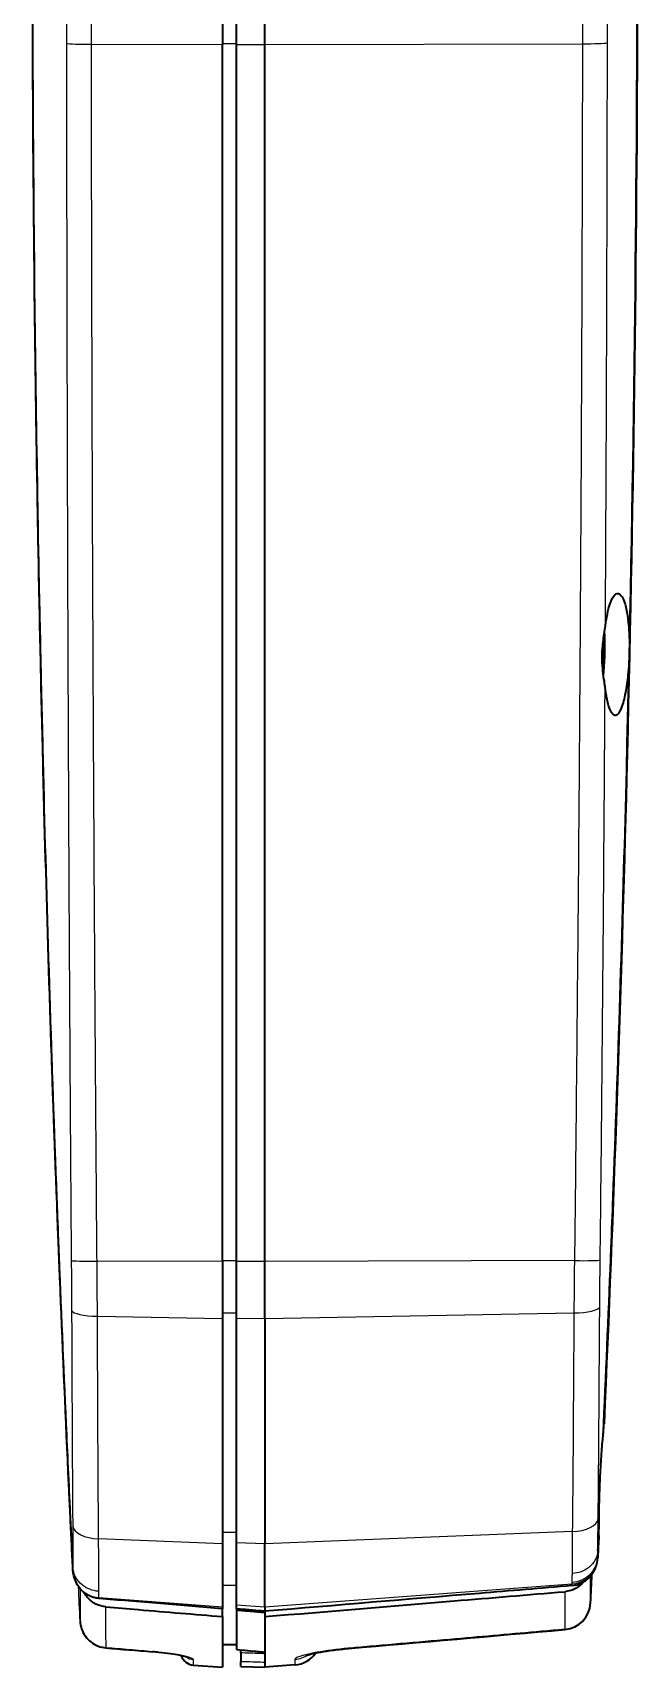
# Model space of a CAD drawing. Header units: millimetres. Extents: x 0 to 1594, y 0 to 281.
# Drawn here: x 588.5 to 610, y 130.3 to 188.4 of the extents above; entities that cross this region are included whole.
import ezdxf

# ---------------------------------------------------------------- set-up
doc = ezdxf.new("R2010")
doc.units = ezdxf.units.MM
doc.layers.add('Visible (ISO)', color=7, linetype='Continuous', lineweight=35)
doc.layers.add('Visible Narrow (ISO)', color=7, linetype='Continuous', lineweight=25)

msp = doc.modelspace()

# ---------------------------------------------------------------- linework, layer by layer
at = {"layer": 'Visible (ISO)'}
for p, q in [((595.2407, 189.7766), (595.2407, 187.9496)), ((595.7407, 187.9522), (595.7407, 189.7648)), ((596.7407, 187.9496), (596.7407, 189.7766)), ((595.2407, 144.7009), (595.2407, 187.9496)), ((595.7407, 144.7035), (595.7407, 187.9522)), ((596.7407, 144.7009), (596.7407, 187.9496)), ((595.2407, 144.7009), (595.2407, 142.6668)), ((595.7407, 142.6855), (595.7407, 144.7035)), ((596.7407, 142.6668), (596.7407, 144.7009)), ((595.2407, 142.6668), (595.2407, 134.665)), ((595.7407, 134.7046), (595.7407, 142.6855)), ((596.7407, 142.6668), (596.7407, 134.665)), ((595.2407, 134.665), (595.2407, 132.4207)), ((595.7407, 132.4957), (595.7407, 134.7046)), ((596.7407, 132.4207), (596.7407, 134.665)), ((595.7407, 132.3501), (595.7407, 132.4957)), ((595.2407, 132.4207), (595.2407, 132.3548)), ((595.2407, 132.0772), (595.2407, 132.3548)), ((595.2407, 132.0772), (595.2407, 130.2746)), ((595.7407, 132.3501), (595.7407, 132.3126)), ((595.7407, 132.3126), (595.7407, 130.9072)), ((596.7407, 132.4207), (596.7407, 132.2668)), ((596.7407, 132.2668), (596.7407, 132.0763)), ((596.7407, 132.0763), (596.7407, 130.4597)), ((595.7407, 131.0789), (595.2407, 131.0746)), ((595.7407, 130.9072), (595.7407, 130.9048)), ((595.8907, 130.7854), (595.8907, 130.8914)), ((595.8907, 130.7854), (595.8907, 130.4868)), ((594.2015, 130.3564), (595.2407, 130.2746)), ((595.8907, 130.3043), (595.8907, 130.4868)), ((595.8907, 130.3043), (596.7407, 130.2746)), ((596.7407, 130.4597), (596.7407, 130.2746)), ((597.8192, 130.3594), (596.7407, 130.2746))]:
    msp.add_line(p, q, dxfattribs=at)
for centre, radius, start, end in [((607.3301, 132.6119), 1, 275.010856, 357.252613), ((597.7407, 131.3564), 1, 274.5, 325.140337), ((594.2407, 130.8548), 0.5, 199.600586, 265.5)]:
    msp.add_arc(centre, radius, start, end, dxfattribs=at)
for centre, major_axis, ratio, start_param, end_param in [((-613.4386, 191.3536), (-0.0007, 1224.8531), 0.9986318, 4.6643726, 4.6652057), ((-301.0321, 10523.3287), (-62.572, -10431.2825), 0.9986283, 0.0925831, 0.0933246), ((2396.9038, 21689.6135), (61.1978, -21634.1576), 0.9993906, 6.1967366, 6.1968135), ((1094.7868, 5755.2875), (10.0704, -5646.6124), 0.9969167, 6.1926269, 6.1928052)]:
    msp.add_ellipse(centre, major_axis=major_axis, ratio=ratio, start_param=start_param, end_param=end_param, dxfattribs=at)
for points, knots in [([(589.922, 133.7408), (589.6956, 138.3673), (589.496, 142.995), (589.149, 152.2919), (589.002, 156.961), (588.8822, 161.631), (588.7622, 166.3091), (588.6696, 170.9877), (588.5396, 180.3137), (588.5018, 184.9611), (588.4909, 189.6406), (588.4908, 189.6727), (588.4907, 189.7047)], [-5.6545448, -5.6545448, -5.6545448, -5.6545448, -4.2639783, -4.2639783, -2.8615572, -2.8615572, -2.8615572, -1.4567218, -1.4567218, -0.0614944, -0.0614944, -0.0518864, -0.0518864, -0.0518864, -0.0518864]), ([(589.9207, 133.8291), (589.8629, 135.0103), (589.8071, 136.1865), (589.7289, 137.8886), (589.7052, 138.4098), (589.5882, 141.0299), (589.5007, 143.113), (589.3953, 145.785), (589.3723, 146.3806), (589.169, 151.739), (589.0166, 156.5057), (588.6383, 171.0567), (588.5115, 180.534), (588.4908, 189.72)], [-5.3671448, -5.3671448, -5.3671448, -5.3671448, -5.041829, -5.041829, -4.8983352, -4.8983352, -4.320595, -4.320595, -4.1536633, -4.1536633, -2.8114963, -2.8114963, -0.0572676, -0.0572676, -0.0572676, -0.0572676]), ([(608.7851, 138.6103), (608.7899, 138.7172), (608.7947, 138.8242), (608.8933, 141.0299), (608.9808, 143.113), (609.0862, 145.785), (609.1092, 146.3806), (609.3125, 151.739), (609.4649, 156.5057), (609.8432, 171.0567), (609.97, 180.534), (609.9907, 189.72)], [0.5969198, 0.5969198, 0.5969198, 0.5969198, 0.6291619, 0.6291619, 1.2619379, 1.2619379, 1.4447716, 1.4447716, 2.9147939, 2.9147939, 5.9313916, 5.9313916, 5.9313916, 5.9313916]), ([(609.9907, 189.6675), (609.97, 180.4065), (609.8422, 171.1462), (609.4134, 154.2333), (609.1462, 146.5807), (608.8061, 138.9312)], [-5.683478, -5.683478, -5.683478, -5.683478, -2.9032583, -2.9032583, -0.6045057, -0.6045057, -0.6045057, -0.6045057]), ([(608.8843, 167.4848), (608.9093, 167.6418), (608.9385, 167.7839), (608.998, 168.0097), (609.0271, 168.0987), (609.112, 168.3052), (609.1706, 168.3907), (609.2914, 168.4626), (609.3527, 168.4456), (609.4627, 168.3122), (609.5114, 168.2055), (609.5915, 167.9289), (609.6237, 167.7682), (609.6707, 167.4226), (609.6869, 167.2456), (609.7036, 166.9357), (609.7075, 166.8102), (609.7097, 166.6221), (609.7098, 166.5615), (609.7091, 166.4691), (609.7087, 166.4377), (609.7077, 166.3808), (609.7072, 166.3554), (609.7059, 166.3013), (609.7051, 166.2726), (609.7026, 166.1957), (609.7007, 166.1475), (609.6912, 165.945), (609.6806, 165.7926), (609.6454, 165.4127), (609.6166, 165.1949), (609.5423, 164.7758), (609.4956, 164.5857), (609.3903, 164.2835), (609.3322, 164.1796), (609.2163, 164.0883), (609.1595, 164.0973), (609.0558, 164.2174), (609.009, 164.3191), (608.9295, 164.589), (608.8962, 164.7483), (608.8598, 164.994), (608.8514, 165.0576), (608.8438, 165.1235)], [-1.3812946, -1.3812946, -1.3812946, -1.3812946, -1.3240629, -1.3240629, -1.2769022, -1.2769022, -1.193687, -1.193687, -1.1082235, -1.1082235, -1.0303355, -1.0303355, -0.9603267, -0.9603267, -0.8995946, -0.8995946, -0.8604932, -0.8604932, -0.8421112, -0.8421112, -0.8326289, -0.8326289, -0.8250079, -0.8250079, -0.816388, -0.816388, -0.8019133, -0.8019133, -0.7553496, -0.7553496, -0.682309, -0.682309, -0.5983685, -0.5983685, -0.5093235, -0.5093235, -0.4237262, -0.4237262, -0.3451852, -0.3451852, -0.2742071, -0.2742071, -0.250727, -0.250727, -0.250727, -0.250727]), ([(608.8438, 165.1235), (608.8394, 165.1609), (608.8346, 165.199), (608.8001, 165.456), (608.7589, 165.706), (608.7425, 166.0283), (608.741, 166.0752), (608.7401, 166.1366), (608.7399, 166.1509), (608.7399, 166.1737), (608.7399, 166.1822), (608.7399, 166.1984), (608.74, 166.206), (608.7401, 166.2231), (608.7402, 166.2327), (608.7407, 166.2613), (608.7412, 166.2803), (608.7432, 166.3446), (608.7454, 166.3897), (608.7542, 166.5244), (608.763, 166.6132), (608.7983, 166.907), (608.8329, 167.1048), (608.8564, 167.2894)], [0, 0, 0, 0, 0.01331736, 0.01331736, 0.08834264, 0.08834264, 0.10106838, 0.10106838, 0.10491875, 0.10491875, 0.10722026, 0.10722026, 0.10926892, 0.10926892, 0.11184574, 0.11184574, 0.11697345, 0.11697345, 0.12916458, 0.12916458, 0.15344012, 0.15344012, 0.21054451, 0.21054451, 0.21054451, 0.21054451]), ([(608.7628, 165.7501), (608.7703, 165.8379), (608.7766, 165.9275), (608.785, 166.078), (608.7878, 166.1382), (608.7912, 166.2321), (608.7923, 166.2656), (608.7938, 166.3274), (608.7944, 166.3556), (608.7954, 166.417), (608.7958, 166.4501), (608.7963, 166.5406), (608.796, 166.5976), (608.7944, 166.7149), (608.7929, 166.7749), (608.7908, 166.834)], [-0.68286581, -0.68286581, -0.68286581, -0.68286581, -0.65539368, -0.65539368, -0.63725736, -0.63725736, -0.62719039, -0.62719039, -0.61872702, -0.61872702, -0.60874191, -0.60874191, -0.59143922, -0.59143922, -0.57287212, -0.57287212, -0.57287212, -0.57287212]), ([(608.787, 165.5447), (608.793, 165.6022), (608.7984, 165.6607), (608.8127, 165.8308), (608.8203, 165.9438), (608.8287, 166.1123), (608.831, 166.1667), (608.8339, 166.2503), (608.8348, 166.2794), (608.8361, 166.3324), (608.8366, 166.3563), (608.8376, 166.4079), (608.838, 166.4355), (608.8388, 166.5096), (608.8389, 166.556), (608.8382, 166.7613), (608.8337, 166.917), (608.8252, 167.0673), (608.8252, 167.0679), (608.8251, 167.0686)], [-0.63330237, -0.63330237, -0.63330237, -0.63330237, -0.61483211, -0.61483211, -0.58033207, -0.58033207, -0.56396777, -0.56396777, -0.55522904, -0.55522904, -0.5480474, -0.5480474, -0.53974593, -0.53974593, -0.52572204, -0.52572204, -0.47742975, -0.47742975, -0.47721156, -0.47721156, -0.47721156, -0.47721156]), ([(608.7851, 138.6103), (608.7891, 138.6752), (608.7929, 138.735), (608.7998, 138.8421), (608.8031, 138.8896), (608.8061, 138.9312)], [-0.059910869, -0.059910869, -0.059910869, -0.059910869, -0.030162697, -0.030162697, -0.001052901, -0.001052901, -0.001052901, -0.001052901]), ([(608.6289, 135.2381), (608.629, 135.3686), (608.6303, 135.5249), (608.6348, 135.8432), (608.6377, 135.9967), (608.6437, 136.2427), (608.6461, 136.3286), (608.65, 136.4597), (608.6514, 136.5037), (608.6536, 136.5681), (608.6543, 136.5883), (608.6555, 136.6236), (608.656, 136.6387), (608.6571, 136.67), (608.6577, 136.6861), (608.6592, 136.7271), (608.6602, 136.7521), (608.6637, 136.8448), (608.6665, 136.9128), (608.6812, 137.2507), (608.6956, 137.518), (608.7289, 138.0172), (608.7474, 138.2452), (608.773, 138.501), (608.7791, 138.5573), (608.7851, 138.6103)], [-0.39044995, -0.39044995, -0.39044995, -0.39044995, -0.32487133, -0.32487133, -0.2723563, -0.2723563, -0.24518339, -0.24518339, -0.23161697, -0.23161697, -0.22546157, -0.22546157, -0.22085853, -0.22085853, -0.21597627, -0.21597627, -0.20844288, -0.20844288, -0.18801187, -0.18801187, -0.1069739, -0.1069739, -0.02674496, -0.02674496, -0.00245352, -0.00245352, -0.00245352, -0.00245352]), ([(608.6227, 134.9564), (608.6235, 135.0262), (608.6255, 135.1198), (608.6288, 135.2358), (608.6288, 135.237), (608.6289, 135.2381)], [-0.061989042, -0.061989042, -0.061989042, -0.061989042, -0.004028237, -0.004028237, -0.003446903, -0.003446903, -0.003446903, -0.003446903]), ([(608.5896, 134.4225), (608.5896, 134.4205), (608.5895, 134.4186), (608.5893, 134.416), (608.5893, 134.4154), (608.5892, 134.4147)], [0, 0, 0, 0, 0.0005838622, 0.0005838622, 0.00080892757, 0.00080892757, 0.00080892757, 0.00080892757]), ([(589.9337, 133.6228), (589.9307, 133.6424), (589.9283, 133.662), (589.9244, 133.7014), (589.9229, 133.7211), (589.922, 133.7408)], [-5.666399424, -5.666399424, -5.666399424, -5.666399424, -5.660472097, -5.660472097, -5.65454477, -5.65454477, -5.65454477, -5.65454477]), ([(608.4989, 133.7987), (608.5011, 133.8039), (608.5032, 133.8091), (608.5527, 133.9315), (608.5794, 134.0562), (608.5855, 134.1826)], [0.037105584, 0.037105584, 0.037105584, 0.037105584, 0.038795417, 0.038795417, 0.0767238, 0.0767238, 0.0767238, 0.0767238]), ([(590.2549, 132.9895), (590.1716, 133.0695), (590.1004, 133.1652), (589.9903, 133.3801), (589.9523, 133.4986), (589.9337, 133.6228)], [-0.075182274, -0.075182274, -0.075182274, -0.075182274, -0.037805229, -0.037805229, 0, 0, 0, 0]), ([(607.6648, 133.1766), (606.5682, 133.0852), (605.4713, 132.9937), (601.8295, 132.6903), (599.2849, 132.4785), (596.7407, 132.2668)], [0.4033537, 0.4033537, 0.4033537, 0.4033537, 0.7332702, 0.7332702, 1.4979758, 1.4979758, 1.4979758, 1.4979758]), ([(608.0769, 133.3091), (608.0033, 133.2226), (607.916, 133.1487), (607.7558, 133.055), (607.6901, 133.0256), (607.5538, 132.9823), (607.4838, 132.9684), (607.4128, 132.9625)], [0.049786518, 0.049786518, 0.049786518, 0.049786518, 0.084016543, 0.084016543, 0.10558439, 0.10558439, 0.127003628, 0.127003628, 0.127003628, 0.127003628]), ([(607.6648, 133.1766), (607.7884, 133.1869), (607.9085, 133.2213), (608.1335, 133.3353), (608.2352, 133.415), (608.335, 133.5286), (608.3495, 133.5463), (608.3635, 133.5645)], [0, 0, 0, 0, 0.037211362, 0.037211362, 0.075645186, 0.075645186, 0.082516463, 0.082516463, 0.082516463, 0.082516463]), ([(590.8429, 132.7221), (590.812, 132.7247), (590.7812, 132.7288), (590.7213, 132.7399), (590.6922, 132.7468), (590.6049, 132.7717), (590.548, 132.794), (590.4932, 132.8216), (590.4369, 132.8501), (590.3832, 132.884), (590.3143, 132.9375), (590.2961, 132.9526), (590.2784, 132.9684)], [-0.125192308, -0.125192308, -0.125192308, -0.125192308, -0.114828096, -0.114828096, -0.104864016, -0.104864016, -0.084688928, -0.084688928, -0.084688928, -0.063959354, -0.063959354, -0.056285228, -0.056285228, -0.056285228, -0.056285228]), ([(591.095, 132.4209), (590.9718, 132.4311), (590.8521, 132.4653), (590.6274, 132.5791), (590.5256, 132.6589), (590.4156, 132.7842), (590.3918, 132.8145), (590.3698, 132.846)], [0, 0, 0, 0, 0.037084165, 0.037084165, 0.075554789, 0.075554789, 0.087088956, 0.087088956, 0.087088956, 0.087088956]), ([(590.8515, 132.7214), (590.85, 132.7215), (590.8486, 132.7216), (590.8458, 132.7218), (590.8443, 132.722), (590.8429, 132.7221)], [-0.1261480773, -0.1261480773, -0.1261480773, -0.1261480773, -0.12567019281, -0.12567019281, -0.12519230833, -0.12519230833, -0.12519230833, -0.12519230833]), ([(595.2407, 132.3548), (595.2352, 132.3553), (595.2296, 132.3557), (594.8645, 132.3862), (594.5058, 132.4162), (593.7808, 132.4767), (593.4146, 132.5073), (593.0485, 132.5378), (592.6656, 132.5698), (592.2828, 132.6018), (591.5502, 132.663), (591.2008, 132.6922), (590.8515, 132.7214)], [0.00532719, 0.00532719, 0.00532719, 0.00532719, 0.00699889, 0.00699889, 0.11526825, 0.11526825, 0.22603826, 0.22603826, 0.22603826, 0.34189849, 0.34189849, 0.44757829, 0.44757829, 0.44757829, 0.44757829]), ([(596.7407, 132.0763), (598.9858, 132.2625), (601.2311, 132.4489), (604.7883, 132.7444), (606.1006, 132.8534), (607.4128, 132.9625)], [0.011013, 0.011013, 0.011013, 0.011013, 0.6868411, 0.6868411, 1.0818451, 1.0818451, 1.0818451, 1.0818451]), ([(590.1779, 131.9193), (590.1826, 131.8235), (590.201, 131.7283), (590.2638, 131.547), (590.3082, 131.4608), (590.4198, 131.3043), (590.4869, 131.2339), (590.6387, 131.115), (590.7234, 131.0664), (590.9035, 130.9955), (590.999, 130.9731), (591.0958, 130.965)], [0, 0, 0, 0, 0.014524721, 0.014524721, 0.029049442, 0.029049442, 0.043574164, 0.043574164, 0.058098885, 0.058098885, 0.072623606, 0.072623606, 0.072623606, 0.072623606]), ([(591.095, 132.4209), (591.4796, 132.389), (591.8642, 132.3571), (593.2461, 132.2425), (594.2434, 132.1598), (595.2407, 132.0772)], [0.18891145, 0.18891145, 0.18891145, 0.18891145, 0.30468792, 0.30468792, 0.60490983, 0.60490983, 0.60490983, 0.60490983]), ([(596.7407, 132.2668), (596.5733, 132.2808), (596.407, 132.2946), (596.0739, 132.3224), (595.9079, 132.3362), (595.7407, 132.3501)], [0.00100527, 0.00100527, 0.00100527, 0.00100527, 0.05140962, 0.05140962, 0.10172985, 0.10172985, 0.10172985, 0.10172985]), ([(595.7407, 132.3126), (595.907, 132.2989), (596.0735, 132.2851), (596.4074, 132.2574), (596.5742, 132.2436), (596.7407, 132.2298)], [0.00100173, 0.00100173, 0.00100173, 0.00100173, 0.05104509, 0.05104509, 0.10117123, 0.10117123, 0.10117123, 0.10117123]), ([(593.9834, 130.6311), (593.9834, 130.6311), (593.9788, 130.633), (593.9561, 130.6408), (593.9299, 130.6488), (593.8471, 130.6704), (593.7819, 130.6852), (593.6135, 130.7183), (593.505, 130.7368), (593.2599, 130.7726), (593.122, 130.7899), (592.9042, 130.8126), (592.8279, 130.8198), (592.7513, 130.8262)], [0.04446569, 0.04446569, 0.04446569, 0.04446569, 0.05760061, 0.05760061, 0.08250126, 0.08250126, 0.11866578, 0.11866578, 0.16210207, 0.16210207, 0.20800444, 0.20800444, 0.23209208, 0.23209208, 0.23209208, 0.23209208]), ([(598.2197, 130.6998), (598.2197, 130.6998), (598.2203, 130.7), (598.2264, 130.7023), (598.243, 130.708), (598.3031, 130.7256), (598.3561, 130.7396), (598.5067, 130.7744), (598.6136, 130.7961), (598.8721, 130.8417), (599.0281, 130.8656), (599.3628, 130.9088), (599.5418, 130.9282), (599.7227, 130.944)], [0.06983427, 0.06983427, 0.06983427, 0.06983427, 0.07504962, 0.07504962, 0.10053568, 0.10053568, 0.13870647, 0.13870647, 0.18961679, 0.18961679, 0.24750572, 0.24750572, 0.30617077, 0.30617077, 0.30617077, 0.30617077])]:
    msp.add_open_spline(points, degree=3, knots=knots, dxfattribs=at)
for points in [[(608.8564, 167.2894), (608.865, 167.3565), (608.8743, 167.4218), (608.8843, 167.4848)], [(608.6227, 134.9564), (608.6104, 134.6985), (608.598, 134.4405), (608.5855, 134.1826)], [(608.5896, 134.4225), (608.6028, 134.6945), (608.6159, 134.9663), (608.6289, 135.2381)], [(608.3635, 133.5645), (608.4182, 133.6364), (608.4637, 133.7152), (608.4989, 133.7987)], [(590.278, 132.968), (590.2702, 132.975), (590.2625, 132.9822), (590.2549, 132.9895)], [(590.3698, 132.846), (590.3482, 132.8766), (590.3283, 132.9085), (590.3101, 132.9413)]]:
    msp.add_open_spline(points, degree=3, dxfattribs=at)
at = {"layer": 'Visible Narrow (ISO)'}
for p, q in [((590.5804, 187.9618), (595.2407, 187.9496)), ((595.7407, 187.9764), (595.2407, 187.9763)), ((595.7407, 187.9522), (596.7407, 187.9496)), ((596.7407, 187.9496), (608.0378, 187.9792)), ((595.2407, 144.7009), (590.7789, 144.7126)), ((595.7407, 144.7277), (595.2407, 144.7275)), ((596.7407, 144.7009), (595.7407, 144.7035)), ((607.7538, 144.7298), (596.7407, 144.7009)), ((590.7921, 142.7497), (595.2407, 142.6668)), ((595.7407, 142.8572), (595.2407, 142.8562)), ((595.7407, 142.6855), (596.7407, 142.6668)), ((596.7407, 142.6668), (607.7364, 142.8717)), ((595.2407, 134.665), (590.8348, 134.8396)), ((595.7407, 135.07), (595.2407, 135.0678)), ((607.6775, 135.0984), (596.7407, 134.665)), ((596.7407, 134.665), (595.7407, 134.7046)), ((595.7407, 133.1867), (595.2407, 133.1826)), ((596.7407, 132.4207), (607.665, 133.2395)), ((590.8428, 132.7503), (595.2407, 132.4207)), ((595.7407, 132.4957), (596.7407, 132.4207)), ((594.2015, 130.5485), (594.2015, 130.3564)), ((597.8192, 130.3594), (597.8192, 130.561))]:
    msp.add_line(p, q, dxfattribs=at)
for centre, major_axis, ratio, start_param, end_param in [((590.6588, 187.995), (-1, 0.0038), 0.0336137, 0.2561672, 1.4923838), ((607.9594, 188.0124), (1, 0.0048), 0.033688, 4.7907696, 6.0269529), ((590.8573, 144.7458), (-0.9999, -0.0104), 0.0324993, 0.0993613, 1.4919159), ((607.6754, 144.763), (0.9999, -0.0143), 0.0321891, 4.7913964, 6.1853613), ((590.8706, 142.9857), (-1, -0.0049), 0.2363512, 0.0900291, 1.4910933), ((607.658, 143.1077), (1, -0.0069), 0.236198, 4.7925708, 6.1936861), ((607.599, 135.6002), (0.9999, -0.0136), 0.5026111, 4.797777, 6.2299209), ((590.9132, 135.3415), (-1, -0.0097), 0.5028591, 0.0545429, 1.4873802), ((607.5866, 134.1888), (1, -0.0036), 0.9522815, 4.7943124, 5.8647713), ((607.5868, 134.2315), (1, -0.0089), 0.9386505, 4.7993261, 6.2405945), ((590.9213, 133.6997), (-1, -0.0026), 0.9522888, 0.8390094, 1.4897827), ((607.3301, 132.6119), (1, -0.0031), 0.9883908, 4.794028, 6.2378268), ((607.3301, 132.6119), (0.9989, -0.0479), 0.002512, 6.2762966, 6.2831858), ((590.6773, 131.9435), (-0.4994, -0.0241), 0.0016862, 0.0000006, 0.0060356), ((607.3301, 132.6119), (0.0873, -0.9962), 0.0521365, 6.1309648, 6.2831853), ((591.1375, 131.4633), (-0.0418, -0.4983), 0.0347775, 0, 0.1281821), ((592.7931, 131.3245), (-0.0417, -0.4983), 0.0347778, 0, 0.1264908), ((599.6361, 131.9402), (0.0866, -0.9962), 0.0521398, 6.1423817, 6.2831853), ((594.2407, 131.0448), (0.5, 0), 0.9957225, 4.0763879, 4.6338492), ((597.7407, 131.5534), (-1, 0), 0.9955128, 1.6493361, 2.1525089)]:
    msp.add_ellipse(centre, major_axis=major_axis, ratio=ratio, start_param=start_param, end_param=end_param, dxfattribs=at)
for points, knots in [([(589.6876, 189.6013), (589.6898, 189.3386), (589.6912, 189.0668), (589.6925, 188.5291), (589.6923, 188.2593), (589.6915, 187.9902)], [-0.15821636, -0.15821636, -0.15821636, -0.15821636, -0.07910818, -0.07910818, 0, 0, 0, 0]), ([(590.5804, 187.9618), (590.5814, 188.2558), (590.5815, 188.5505), (590.5798, 189.1378), (590.5782, 189.4309), (590.5754, 189.7217)], [0, 0, 0, 0, 0.07910818, 0.07910818, 0.15821636, 0.15821636, 0.15821636, 0.15821636]), ([(608.0453, 189.6437), (608.0414, 189.3618), (608.039, 189.0776), (608.0367, 188.5221), (608.0367, 188.2503), (608.0378, 187.9792)], [0, 0, 0, 0, 0.07617526, 0.07617526, 0.14864842, 0.14864842, 0.14864842, 0.14864842]), ([(608.9268, 188.0085), (608.9257, 188.2545), (608.9256, 188.5011), (608.9275, 188.9953), (608.9296, 189.246), (608.9326, 189.4896)], [-0.14864842, -0.14864842, -0.14864842, -0.14864842, -0.07617526, -0.07617526, -0.00293191, -0.00293191, -0.00293191, -0.00293191]), ([(589.6915, 187.9902), (589.69, 187.5354), (589.6919, 187.0945), (589.6928, 186.2034), (589.6933, 185.7579), (589.6949, 184.4201), (589.6961, 183.528), (589.7004, 180.7777), (589.704, 178.9197), (589.7164, 173.494), (589.7271, 169.9265), (589.7544, 162.7548), (589.7711, 159.1506), (589.8011, 153.7444), (589.812, 151.9423), (589.8297, 149.2393), (589.8358, 148.3383), (589.8486, 146.5363), (589.8536, 145.6402), (589.8623, 144.7323)], [-4.3273291, -4.3273291, -4.3273291, -4.3273291, -4.1936085, -4.1936085, -4.0598879, -4.0598879, -3.7921176, -3.7921176, -3.2344481, -3.2344481, -2.1636645, -2.1636645, -1.0818323, -1.0818323, -0.5409161, -0.5409161, -0.2704581, -0.2704581, 0, 0, 0, 0]), ([(590.7789, 144.7126), (590.7695, 145.6136), (590.7639, 146.5146), (590.7498, 148.3166), (590.743, 149.2177), (590.7233, 151.9207), (590.7109, 153.7228), (590.6765, 159.1289), (590.6569, 162.733), (590.6242, 169.9044), (590.6111, 173.4717), (590.5958, 178.8969), (590.5914, 180.7548), (590.5861, 183.5047), (590.5846, 184.3968), (590.5826, 185.7344), (590.582, 186.1799), (590.5808, 187.0709), (590.5787, 187.5163), (590.5804, 187.9618)], [0, 0, 0, 0, 0.2704581, 0.2704581, 0.5409161, 0.5409161, 1.0818323, 1.0818323, 2.1636645, 2.1636645, 3.2344481, 3.2344481, 3.7921176, 3.7921176, 4.0598879, 4.0598879, 4.1936085, 4.1936085, 4.3273291, 4.3273291, 4.3273291, 4.3273291]), ([(608.0378, 187.9792), (608.042, 187.0934), (608.0359, 186.2076), (608.0321, 184.4346), (608.0299, 183.5475), (608.0222, 180.776), (608.0158, 178.8915), (607.9936, 173.4562), (607.9748, 169.9052), (607.9278, 162.7501), (607.8997, 159.146), (607.8504, 153.7399), (607.8328, 151.9378), (607.7953, 148.3338), (607.7796, 146.5317), (607.7538, 144.7298)], [0, 0, 0, 0, 0.2658904, 0.2658904, 0.5321804, 0.5321804, 1.0978138, 1.0978138, 2.1636928, 2.1636928, 3.2455392, 3.2455392, 3.7864625, 3.7864625, 4.3273857, 4.3273857, 4.3273857, 4.3273857]), ([(608.8564, 167.2894), (608.8746, 170.5357), (608.8894, 173.7821), (608.9076, 178.9132), (608.9132, 180.7979), (608.9198, 183.57), (608.9217, 184.4573), (608.9248, 186.1241), (608.926, 186.8945), (608.9271, 187.6833)], [-2.0721371, -2.0721371, -2.0721371, -2.0721371, -1.0978138, -1.0978138, -0.5321804, -0.5321804, -0.2658904, -0.2658904, -0.0319399, -0.0319399, -0.0319399, -0.0319399]), ([(608.6749, 145.1084), (608.6934, 146.7991), (608.7106, 148.4724), (608.7442, 151.9566), (608.7603, 153.7587), (608.8017, 158.7484), (608.8244, 161.9359), (608.8438, 165.1235)], [-4.2913379, -4.2913379, -4.2913379, -4.2913379, -3.7864625, -3.7864625, -3.2455392, -3.2455392, -2.288828, -2.288828, -2.288828, -2.288828]), ([(589.8623, 144.7323), (589.8652, 144.4337), (589.8676, 144.1354), (589.8717, 143.5436), (589.8735, 143.2482), (589.8748, 142.9596)], [-0.17787956, -0.17787956, -0.17787956, -0.17787956, -0.08893978, -0.08893978, 0, 0, 0, 0]), ([(590.7921, 142.7497), (590.7907, 143.071), (590.7889, 143.3967), (590.7845, 144.0519), (590.7819, 144.3821), (590.7789, 144.7126)], [0, 0, 0, 0, 0.08893978, 0.08893978, 0.17787956, 0.17787956, 0.17787956, 0.17787956]), ([(607.7538, 144.7298), (607.7499, 144.4169), (607.7465, 144.1045), (607.7407, 143.4842), (607.7383, 143.1758), (607.7364, 142.8717)], [0, 0, 0, 0, 0.08365986, 0.08365986, 0.16731972, 0.16731972, 0.16731972, 0.16731972]), ([(608.654, 143.1038), (608.6558, 143.3676), (608.658, 143.6369), (608.6634, 144.1849), (608.6666, 144.465), (608.6704, 144.7456)], [-0.16483588, -0.16483588, -0.16483588, -0.16483588, -0.08365986, -0.08365986, 0, 0, 0, 0]), ([(589.8748, 142.9596), (589.8819, 141.4081), (589.888, 139.8888), (589.9004, 137.3524), (589.9057, 136.3105), (589.915, 135.3044)], [-0.82696655, -0.82696655, -0.82696655, -0.82696655, -0.34894127, -0.34894127, 0, 0, 0, 0]), ([(608.5971, 135.5599), (608.6126, 136.7321), (608.6206, 137.9525), (608.6374, 140.4675), (608.6451, 141.7618), (608.6538, 143.0796)], [-0.81212378, -0.81212378, -0.81212378, -0.81212378, -0.40606189, -0.40606189, 0, 0, 0, 0]), ([(590.8348, 134.8396), (590.825, 135.8799), (590.8194, 136.9569), (590.8063, 139.5781), (590.7998, 141.1476), (590.7921, 142.7497)], [0, 0, 0, 0, 0.34894127, 0.34894127, 0.82696655, 0.82696655, 0.82696655, 0.82696655]), ([(607.7364, 142.8717), (607.7273, 141.5099), (607.7192, 140.172), (607.7017, 137.572), (607.6934, 136.3098), (607.6775, 135.0984)], [0, 0, 0, 0, 0.40606189, 0.40606189, 0.81212378, 0.81212378, 0.81212378, 0.81212378]), ([(608.5892, 134.4147), (608.5891, 134.5509), (608.5896, 134.7183), (608.5919, 135.0636), (608.5934, 135.2356), (608.5954, 135.4186)], [-0.16209888, -0.16209888, -0.16209888, -0.16209888, -0.08171622, -0.08171622, -0.01655271, -0.01655271, -0.01655271, -0.01655271]), ([(589.915, 135.3044), (589.9165, 135.1451), (589.9175, 134.9908), (589.9193, 134.7012), (589.9199, 134.5656), (589.9204, 134.4398), (589.9209, 134.3104), (589.9212, 134.1919), (589.9213, 133.9882), (589.9212, 133.9005), (589.921, 133.8246)], [-0.22096264, -0.22096264, -0.22096264, -0.22096264, -0.16572198, -0.16572198, -0.11048132, -0.11048132, -0.11048132, -0.0536833, -0.0536833, -0.00095823, -0.00095823, -0.00095823, -0.00095823]), ([(590.8409, 132.9749), (590.8412, 133.0697), (590.8413, 133.1792), (590.8412, 133.4347), (590.8409, 133.584), (590.8404, 133.7472), (590.8399, 133.9059), (590.8392, 134.0771), (590.8373, 134.4427), (590.8363, 134.6371), (590.8348, 134.8396)], [0.00138833, 0.00138833, 0.00138833, 0.00138833, 0.0536833, 0.0536833, 0.11048132, 0.11048132, 0.11048132, 0.16572198, 0.16572198, 0.22096264, 0.22096264, 0.22096264, 0.22096264]), ([(607.6775, 135.0984), (607.6743, 134.7882), (607.6723, 134.4998), (607.6697, 133.9994), (607.6692, 133.7825), (607.6693, 133.606)], [0, 0, 0, 0, 0.08171622, 0.08171622, 0.16150605, 0.16150605, 0.16150605, 0.16150605]), ([(608.5892, 134.4147), (608.5817, 134.3025), (608.5489, 134.1926), (608.4364, 133.9901), (608.3577, 133.8994), (608.1805, 133.7618), (608.0888, 133.711), (607.8898, 133.6369), (607.784, 133.6141), (607.6738, 133.6063), (607.6715, 133.6061), (607.6693, 133.606)], [-0.1431941, -0.1431941, -0.1431941, -0.1431941, -0.10412994, -0.10412994, -0.06506513, -0.06506513, -0.0325326, -0.0325326, 0, 0, 0.00066594, 0.00066594, 0.00066594, 0.00066594]), ([(608.5855, 134.1826), (608.5858, 134.2091), (608.5861, 134.2383), (608.5869, 134.2892), (608.5873, 134.3094), (608.5877, 134.3304), (608.588, 134.345), (608.5883, 134.36), (608.5889, 134.3903), (608.5893, 134.4057), (608.5896, 134.4214)], [-0.056269149, -0.056269149, -0.056269149, -0.056269149, -0.03320339, -0.03320339, -0.019260478, -0.019260478, -0.019260478, -0.009630239, -0.009630239, -0.000304854, -0.000304854, -0.000304854, -0.000304854]), ([(589.9207, 133.8291), (589.9212, 133.8003), (589.9216, 133.7732), (589.9219, 133.7455), (589.9219, 133.7431), (589.922, 133.7408)], [-0.048628674, -0.048628674, -0.048628674, -0.048628674, -0.028499894, -0.028499894, -0.026642988, -0.026642988, -0.026642988, -0.026642988]), ([(589.921, 133.8246), (589.9209, 133.8248), (589.9209, 133.825), (589.9208, 133.8265), (589.9208, 133.8278), (589.9207, 133.8291)], [0.45684088872, 0.45684088872, 0.45684088872, 0.45684088872, 0.45694814883, 0.45694814883, 0.45751471025, 0.45751471025, 0.45751471025, 0.45751471025]), ([(590.8409, 132.9749), (590.8387, 132.9751), (590.8365, 132.9752), (590.726, 132.9837), (590.6199, 133.0078), (590.4205, 133.086), (590.3286, 133.1396), (590.1515, 133.2844), (590.073, 133.3796), (589.9608, 133.592), (589.9282, 133.7071), (589.921, 133.8246)], [-0.0006688, -0.0006688, -0.0006688, -0.0006688, 0, 0, 0.03261572, 0.03261572, 0.06523147, 0.06523147, 0.10429603, 0.10429603, 0.14336025, 0.14336025, 0.14336025, 0.14336025]), ([(590.1753, 133.0751), (590.1763, 132.68), (590.177, 132.3602), (590.1777, 132.0446), (590.1778, 131.9784), (590.1779, 131.9193)], [-2.44496956, -2.44496956, -2.44496956, -2.44496956, -1.99238675, -1.99238675, -1.85588466, -1.85588466, -1.85588466, -1.85588466]), ([(607.6693, 133.606), (607.669, 133.5867), (607.6687, 133.5679), (607.6681, 133.5293), (607.6678, 133.5095), (607.6675, 133.4904), (607.6671, 133.4627), (607.6667, 133.4361), (607.6659, 133.369), (607.6655, 133.3306), (607.6653, 133.2957)], [0.000932898, 0.000932898, 0.000932898, 0.000932898, 0.009630239, 0.009630239, 0.019260478, 0.019260478, 0.019260478, 0.03320339, 0.03320339, 0.056269149, 0.056269149, 0.056269149, 0.056269149]), ([(608.3289, 132.564), (608.3294, 132.7274), (608.33, 132.9306), (608.3311, 133.2825), (608.3315, 133.4), (608.3319, 133.5254)], [-0.64576106, -0.64576106, -0.64576106, -0.64576106, -0.32288053, -0.32288053, -0.17707205, -0.17707205, -0.17707205, -0.17707205]), ([(590.8428, 132.7503), (590.8428, 132.7872), (590.8425, 132.8286), (590.8418, 132.9059), (590.8414, 132.9394), (590.8409, 132.9749)], [0, 0, 0, 0, 0.028499894, 0.028499894, 0.048079407, 0.048079407, 0.048079407, 0.048079407]), ([(590.8429, 132.7221), (590.8429, 132.7256), (590.8429, 132.729), (590.8429, 132.7325), (590.8429, 132.734), (590.8429, 132.7355), (590.8429, 132.7385), (590.8429, 132.7399), (590.8429, 132.7414), (590.8429, 132.7429), (590.8429, 132.7444), (590.8429, 132.7473), (590.8428, 132.7488), (590.8428, 132.7503)], [-0.003367091, -0.003367091, -0.003367091, -0.003367091, 0, 0, 0, 0.0014276782, 0.0014276782, 0.0028553565, 0.0028553565, 0.0028553565, 0.0042830347, 0.0042830347, 0.0057107129, 0.0057107129, 0.0057107129, 0.0057107129]), ([(607.4128, 132.9625), (607.4119, 132.6969), (607.4111, 132.4592), (607.4097, 132.0019), (607.409, 131.7938), (607.4085, 131.6266)], [0.05080137, 0.05080137, 0.05080137, 0.05080137, 0.32288053, 0.32288053, 0.64576106, 0.64576106, 0.64576106, 0.64576106]), ([(591.0983, 130.9689), (590.924, 130.983), (590.7539, 131.0439), (590.4977, 131.2205), (590.4014, 131.3214), (590.2735, 131.526), (590.232, 131.6236), (590.1908, 131.7888), (590.1811, 131.8539), (590.1779, 131.9193)], [-0.072623606, -0.072623606, -0.072623606, -0.072623606, -0.046365197, -0.046365197, -0.025758443, -0.025758443, -0.009907093, -0.009907093, 0, 0, 0, 0]), ([(591.0983, 130.9689), (591.0982, 131.032), (591.098, 131.1031), (591.0972, 131.4814), (591.0962, 131.8953), (591.095, 132.4209)], [1.84812679, 1.84812679, 1.84812679, 1.84812679, 1.99238675, 1.99238675, 2.53789985, 2.53789985, 2.53789985, 2.53789985]), ([(607.4085, 131.6266), (607.1351, 131.6025), (606.8616, 131.5785), (605.5683, 131.4649), (604.5484, 131.3755), (603.5284, 131.2862), (602.3704, 131.1849), (601.2124, 131.0837), (599.9411, 130.9729), (599.8278, 130.963), (599.7145, 130.9532)], [-1.17279172, -1.17279172, -1.17279172, -1.17279172, -1.09032832, -1.09032832, -0.78277262, -0.78277262, -0.78277262, -0.43356986, -0.43356986, -0.39941432, -0.39941432, -0.39941432, -0.39941432]), ([(592.7539, 130.83), (592.4779, 130.8532), (592.202, 130.8763), (591.6502, 130.9226), (591.3742, 130.9458), (591.0983, 130.9689)], [-0.16623559, -0.16623559, -0.16623559, -0.16623559, -0.0831178, -0.0831178, 0, 0, 0, 0]), ([(594.2015, 130.5485), (594.2015, 130.556), (594.1952, 130.5641), (594.1341, 130.6068), (593.9906, 130.65), (593.6142, 130.7256), (593.4104, 130.758), (593.0481, 130.8025), (592.9015, 130.8177), (592.7539, 130.83)], [0, 0, 0, 0, 0.02396209, 0.02396209, 0.11646431, 0.11646431, 0.18761986, 0.18761986, 0.23209208, 0.23209208, 0.23209208, 0.23209208]), ([(596.7407, 130.8179), (596.7075, 130.8209), (596.6742, 130.8239), (596.5077, 130.8387), (596.3745, 130.8506), (596.2412, 130.8625), (596.1078, 130.8744), (595.9744, 130.8863), (595.8076, 130.9012), (595.7741, 130.9042), (595.7407, 130.9072)], [-0.13091687, -0.13091687, -0.13091687, -0.13091687, -0.12086959, -0.12086959, -0.0806111, -0.0806111, -0.0806111, -0.04030555, -0.04030555, -0.03021183, -0.03021183, -0.03021183, -0.03021183]), ([(596.7407, 130.7583), (596.7202, 130.7589), (596.6997, 130.7596), (596.5581, 130.7641), (596.437, 130.7679), (596.3159, 130.7718), (596.1947, 130.7757), (596.0736, 130.7795), (595.9319, 130.7841), (595.9113, 130.7847), (595.8907, 130.7854)], [0.030206993, 0.030206993, 0.030206993, 0.030206993, 0.036370201, 0.036370201, 0.072740402, 0.072740402, 0.072740402, 0.109124714, 0.109124714, 0.115302009, 0.115302009, 0.115302009, 0.115302009]), ([(599.7145, 130.9532), (599.3118, 130.9181), (598.9183, 130.8652), (598.3031, 130.7525), (598.0723, 130.6939), (597.8613, 130.6121), (597.8192, 130.5839), (597.8192, 130.561)], [-0.30617077, -0.30617077, -0.30617077, -0.30617077, -0.18472346, -0.18472346, -0.07104748, -0.07104748, 0, 0, 0, 0]), ([(595.8907, 130.4868), (595.9113, 130.4861), (595.9319, 130.4855), (596.0736, 130.4809), (596.1947, 130.4771), (596.3159, 130.4732), (596.437, 130.4694), (596.5581, 130.4655), (596.6997, 130.461), (596.7202, 130.4603), (596.7407, 130.4597)], [-0.115302009, -0.115302009, -0.115302009, -0.115302009, -0.109124714, -0.109124714, -0.072740402, -0.072740402, -0.072740402, -0.036370201, -0.036370201, -0.030206993, -0.030206993, -0.030206993, -0.030206993])]:
    msp.add_open_spline(points, degree=3, knots=knots, dxfattribs=at)
for points in [[(608.9271, 187.6833), (608.9274, 187.791), (608.9272, 187.9001), (608.9268, 188.0085)], [(608.6704, 144.7456), (608.6721, 144.8665), (608.6736, 144.9877), (608.6749, 145.1084)], [(608.6538, 143.0796), (608.6539, 143.0877), (608.6539, 143.0958), (608.654, 143.1038)], [(608.5954, 135.4186), (608.5959, 135.465), (608.5965, 135.5121), (608.5971, 135.5599)], [(608.5896, 134.4214), (608.5896, 134.4218), (608.5896, 134.4221), (608.5896, 134.4225)], [(590.1779, 131.9193), (590.1581, 132.3293), (590.1385, 132.7392), (590.1191, 133.1492)], [(607.665, 133.2395), (607.6649, 133.2184), (607.6649, 133.1974), (607.6648, 133.1766)], [(607.6653, 133.2957), (607.6651, 133.2758), (607.6651, 133.2571), (607.665, 133.2395)], [(608.3774, 133.5832), (608.3613, 133.2434), (608.3452, 132.9037), (608.3289, 132.564)], [(590.4104, 132.8686), (590.3969, 132.8611), (590.3834, 132.8535), (590.3698, 132.846)]]:
    msp.add_open_spline(points, degree=3, dxfattribs=at)

doc.saveas('drawing.dxf')
